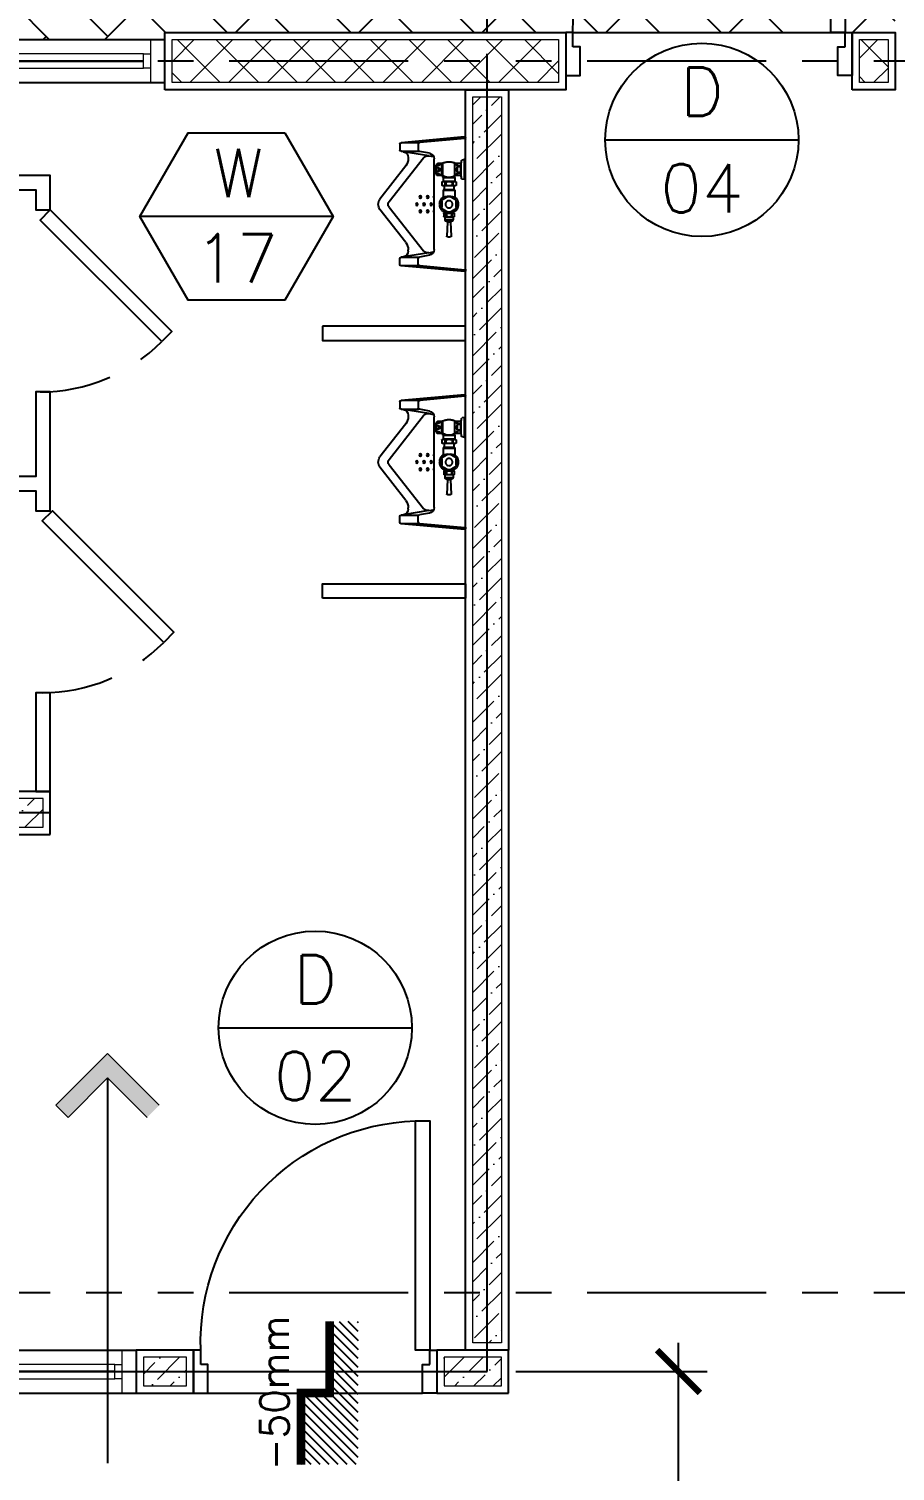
# Model space of a CAD drawing. Header units: metres. Extents: x -12400 to 1, y 0 to 106422.
# Drawn here: x -12216.19 to -12213.17, y 106396.05 to 106401.08 of the extents above; entities that cross this region are included whole.
import ezdxf
from ezdxf.enums import TextEntityAlignment as Align

# ---------------------------------------------------------------- set-up
doc = ezdxf.new("R2010")
doc.units = ezdxf.units.M
doc.header["$PDMODE"] = 35
for name, pattern in [('DASHED2', [0.375, 0.25, -0.125]), ('HIDDEN2', [4.762499999999999, 3.175, -1.5875]), ('PHANTOM2', [1.25, 0.625, -0.125, 0.125, -0.125, 0.125, -0.125])]:
    doc.linetypes.add(name, pattern=pattern)
for name, color, linetype, lineweight in [('.3', 6, 'Continuous', 30), ('0.20', 2, 'Continuous', 20), ('DIM 001', 251, 'Continuous', 13), ('HATCH', 250, 'Continuous', 5)]:
    doc.layers.add(name, color=color, linetype=linetype, lineweight=lineweight)
for name, color, linetype in [('FIXTURE', 35, 'Continuous'), ('FURNITURE', 1, 'Continuous'), ('MOULDING', 15, 'Continuous'), ('P-FIXT', 8, 'Continuous'), ('P-FIXT-MISC', 84, 'Continuous'), ('P-HIDE', 1, 'HIDDEN2'), ('SCH-DOOR', 23, 'Continuous'), ('SCH-WIND', 181, 'Continuous'), ('THRESH', 1, 'Continuous'), ('tiles', 36, 'Continuous'), ('WALL', 7, 'Continuous'), ('WINDOW', 1, 'Continuous')]:
    doc.layers.add(name, color=color, linetype=linetype)
doc.layers.add('GUIDELINES', color=206, linetype='Continuous', plot=False)
doc.styles.add('CPDA-FONT', font='arial.ttf')
doc.styles.add('DIMTXT-100', font='arial.ttf')
doc.styles.add('swis721', font='swiss.ttf')
doc.styles.add('T-0.15', font='romans.shx', dxfattribs={"height": 0.15})
doc.styles.add('T125', font='simplex.shx', dxfattribs={"height": 125})
doc.dimstyles.new('CPDA - D40', dxfattribs={"dimscale": 0.4, "dimtxt": 200, "dimasz": 1.2, "dimexe": 0, "dimexo": 25, "dimgap": 50, "dimtad": 1, "dimdec": 0, "dimdsep": 46, "dimtxsty": 'CPDA-FONT', "dimblk": 'CPDA ARROWHEAD DIM.', "dimcen": 0.25, "dimclrd": 250, "dimclre": 250, "dimclrt": 2, "dimaunit": 1, "dimadec": 0, "dimazin": 0, "dimtfac": 1, "dimtdec": 0, "dimtix": 1, "dimtmove": 0, "dimatfit": 3, "dimldrblk": 'leader.cathy', "dimfxl": 1, "dimarcsym": 0})
doc.dimstyles.new('D-100', dxfattribs={"dimtxt": 0.2, "dimasz": 0.15, "dimexe": 0.1, "dimexo": 0.1, "dimgap": 0.1, "dimtad": 1, "dimdec": 3, "dimzin": 4, "dimdsep": 46, "dimtxsty": 'DIMTXT-100', "dimblk": 'ARCHTICK', "dimcen": 0.2, "dimdle": 0.1, "dimclrd": 8, "dimclre": 8, "dimclrt": 2, "dimadec": 0, "dimazin": 1, "dimtfac": 1, "dimtdec": 3, "dimtofl": 0, "dimtmove": 2, "dimatfit": 3, "dimfxl": 1, "dimarcsym": 0})
doc.dimstyles.new('DIM 200', dxfattribs={"dimtxt": 200, "dimasz": 1, "dimexe": 0, "dimexo": 40, "dimgap": 50, "dimtad": 1, "dimtoh": 1, "dimdec": 0, "dimlfac": 2, "dimtxsty": 'swis721', "dimblk": 'CIR', "dimcen": 0, "dimclrd": 155, "dimclre": 155, "dimclrt": 4, "dimadec": 0, "dimazin": 0, "dimtfac": 1, "dimtdec": 0, "dimtix": 1, "dimtmove": 1, "dimatfit": 3, "dimldrblk": 'CIR', "dimfxl": 0, "dimarcsym": 0})

# ---------------------------------------------------------------- blocks, each defined once
blk = doc.blocks.new('D-TAG')
at = {"layer": 'SCH-DOOR'}
blk.add_line((-0.2999999999883585, 0), (0.2999999999883585, 0), dxfattribs=at)
blk.add_circle((0, 5.821121362714621e-11), 0.3, dxfattribs=at)
at = {"layer": 'SCH-DOOR', "color": 2, "style": 'T-0.15'}
for tag, p in [('D-TAG', (-7.105427357601002e-14, 0.150000000029106)), ('D-NO', (-7.105427357601002e-14, -0.1499999999709054))]:
    blk.add_attdef(tag, text='', height=0.15, dxfattribs=at).set_placement(p, align=Align.MIDDLE_CENTER)
blk = doc.blocks.new('THRESH')
at = {"layer": 'THRESH'}
h = blk.add_hatch(dxfattribs=at)
h.set_pattern_fill('ANSI31', color=251, scale=6.999999999999998, style=0)
h.set_pattern_definition([(44.99999999999999, (-87838.94935301915, -66631.20420665527), (-15.71544821187102, 15.71544821187101), [])])
h.paths.add_polyline_path([(-249.9999999999563, 50.00000000000728), (-249.9999999999563, -149.9999999999854), (250.0000000000437, -149.9999999999854), (250.0000000000146, -49.99999999998545), (2.91038304567337e-11, -49.99999999998545), (2.91038304567337e-11, 50.00000000000728)])
at = {"layer": 'THRESH', "const_width": 30}
blk.add_lwpolyline([(250.0000000000291, -49.99999999998545), (2.91038304567337e-11, -49.99999999998545), (2.91038304567337e-11, 50), (-249.9999999999709, 50)], dxfattribs=at)
blk = doc.blocks.new('CPDA ARROWHEAD DIM.')
at = {"layer": 'tiles', "color": 2}
for p, q in [((0, 67.7242054718663), (0, -67.7242054718663)), ((-67.72420547180809, 0), (67.72420547180809, 0))]:
    blk.add_line(p, q, dxfattribs=at)
at = {"layer": 'tiles', "color": 1}
blk.add_circle((0, 0), 37.7242054718663, dxfattribs=at)
blk = doc.blocks.new('leader.cathy')
at = {"layer": 'WALL', "lineweight": 9}
blk.add_hatch(color=1, dxfattribs=at).paths.add_polyline_path([(-2.328306436538696e-10, 0), (-34.46031830925494, 34.46031830937136), (-23.85371659160592, 45.06692002731143), (21.21320343518164, 1.164153218269348e-10), (-23.8537165914895, -45.0669200271368), (-34.46031830937136, -34.46031830925494)])
at = {"layer": 'WALL', "color": 1, "lineweight": 9}
for p, q in [((-34.46031830960419, 34.46031830931315), (-23.85371659160592, 45.06692002731143)), ((21.21320343518164, 1.164153218269348e-10), (-23.85371659160592, 45.06692002731143)), ((0, 0), (-34.46031830960419, 34.46031830931315)), ((-34.46031830937136, -34.46031830925494), (0, 0)), ((-23.8537165914895, -45.06692002667114), (21.21320343518164, 1.164153218269348e-10))]:
    blk.add_line(p, q, dxfattribs=at)
blk = doc.blocks.new('AM-UFV-P')
for p, q in [((-35, 0), (35, 0)), ((-35, 0), (-35, -4)), ((35, 0), (35, -4.000000000000455)), ((-183.5, -53), (-232.5583307503521, -50.09169093996843)), ((-179.5, -44.5), (-175.5, -43)), ((-179.5, -44.5), (-179.5, -71.5)), ((-175.5, -43), (-175.5, -73)), ((-165.4794172342263, -43), (-175.5000000000002, -43)), ((-165.5, -43.5), (-165.5, -72.5)), ((-153, -39.5), (-164, -39.5)), ((-164, -47.5), (-164, -49.5)), ((-153, -47.5), (-164, -47.5)), ((-153, -49.5), (-164, -49.5)), ((-153, -47.5), (-153, -49.5)), ((-151.5, -43.5), (-151.5, -72.5)), ((-145.5785287664237, -43), (-148.5, -43)), ((-148.5, -43), (-148.5, -44.5)), ((-148.2613607030553, -54.38500171259784), (-137.7613607030553, -36.19846823312446)), ((-143.3662692463452, -42), (-145.1577547170014, -42)), ((-131.5, -32.5834699457223), (-110.5, -32.5834699457223)), ((-104.2386392969449, -36.19846823312446), (-93.73863929694494, -54.38500171259784)), ((-70, -37.5), (-102.6696972201767, -37.5)), ((-73, -37.5), (-73, -78.5)), ((-70, -37.5), (-70, -78.5)), ((-56.49999999999989, -41), (-70, -41)), ((-56.49999999999989, -38.5), (-56.49999999999989, -77.5)), ((-42.99999999999989, -33), (-54.99999999999989, -33)), ((-54.99999999999989, -44), (-54.99999999999989, -47)), ((-42.99999999999989, -44), (-54.99999999999989, -44)), ((-42.99999999999989, -47), (-54.99999999999989, -47)), ((-42.99999999999989, -44), (-42.99999999999989, -47)), ((-27.49999999999989, -38), (-41.51154461283465, -38)), ((-41.49999999999989, -38.5), (-41.49999999999989, -77.5)), ((-34.99999999999989, -4), (35.00000000000011, -4)), ((-34.99999999999989, -4), (-33.00142649191491, -11.99429403234035)), ((-27.49999999999989, -38), (-26.86302466001473, -37)), ((-27.49999999999989, -78), (-27.49999999999989, -38)), ((-26.86302466001473, -37), (23.5, -37)), ((-20.99999999999989, -18.5), (-20.99999999999989, -35)), ((-20.99999999999989, -28.5), (-11.99999999999989, -28.5)), ((-16.49999999999989, -16), (16.5, -16)), ((-11.99999999999989, -18.5), (-10, -18.5)), ((-11.99999999999989, -18.5), (-11.99999999999989, -28.5)), ((-10, -18.5), (-10, -28.5)), ((-9.999999999999886, -28.5), (10, -28.5)), ((10, -18.5), (12, -18.5)), ((10, -18.5), (10, -28.5)), ((12, -18.5), (12, -28.5)), ((12, -28.5), (21, -28.5)), ((21, -18.5), (21, -35)), ((35.00000000000011, -4), (33.00142649191503, -11.99429403234035)), ((-183.5, -63), (-232.5583307503521, -65.90830906003157)), ((-183.5, -53), (-183.5, -63)), ((-175.5, -73), (-179.5, -71.5)), ((-165.4794172342263, -73), (-175.5, -73)), ((-164, -66.5), (-164, -68.5)), ((-153.0000000000002, -66.5), (-164, -66.5)), ((-153, -68.5), (-164, -68.5)), ((-153.0000000000002, -76.5), (-164, -76.5)), ((-153, -66.5), (-153, -68.5)), ((-149.5, -71.5), (-148.5, -73)), ((-145.5785287664237, -73), (-148.5, -73)), ((-137.7613607030553, -79.80153176687554), (-148.2613607030553, -61.61499828740216)), ((-143.3662692463452, -74), (-145.1577547170014, -74)), ((-110.5, -83.4165300542777), (-131.5, -83.4165300542777)), ((-93.73863929694494, -61.61499828740216), (-104.2386392969449, -79.80153176687554)), ((-70, -78.5), (-102.6696972201767, -78.5)), ((-56.49999999999989, -75), (-70, -75)), ((-54.99999999999989, -69), (-54.99999999999989, -72)), ((-42.99999999999989, -69), (-54.99999999999989, -69)), ((-42.99999999999989, -72), (-54.99999999999989, -72)), ((-42.99999999999989, -83), (-54.99999999999989, -83)), ((-42.99999999999989, -69), (-42.99999999999989, -72)), ((-27.49999999999989, -78), (-41.51154461283465, -78)), ((-27.49999999999989, -78), (-26.86302466001484, -79)), ((-26.86302466001484, -79), (23.5, -79)), ((-20.99999999999989, -83), (21, -83)), ((-20.99999999999989, -83), (-20.99999999999989, -97.5)), ((-20.99999999999989, -92.5), (-14.99999999999989, -92.5)), ((-17.99999999999989, -100.5), (18, -100.5)), ((-15.49999999999989, -100.5), (-15.49999999999989, -102.2824768700866)), ((-14.99999999999989, -92.48803407618198), (-14.99999999999989, -100.5)), ((-6, -92.5), (-6, -100.5)), ((-6, -92.5), (6, -92.5)), ((6, -92.5), (6, -100.5)), ((15, -92.48803407620153), (15, -100.5)), ((15.00000000000011, -92.5), (21, -92.5)), ((15.5, -100.5), (15.5, -102.2824768700866)), ((21, -82.99999999999955), (21, -97.5))]:
    blk.add_line(p, q)
for points in [[(-151.518372957667, -43.02755943650027), (-151.5, -43), (-150.5, -44.5)], [(-150.5, -73), (-149.5, -43)], [(-148.5, -44.5), (-149.5, -43), (-150.5, -44.5)], [(-149.5, -71.5), (-150.5, -73), (-151.5, -71.5)]]:
    blk.add_lwpolyline(points)
blk.add_circle((-121, -58), 12.5)
for centre, radius, start, end in [((-232.6766883020441, -52.08818574085262), 2, 86.60732367458516, 164.1433383979494), ((-179.1916529343673, -54.57779608751071), 4.58816901734348, 93.85345685994521, 159.8863384317429), ((-159.4166666666667, -43.5), 6.083333333333319, 138.8879095608329, 221.1120904391671), ((-140.666666666667, -58), 24.83333333333311, 159.9840403971173, 200.0159596028829), ((-157.5833333333335, -43.5), 6.083333333333319, 318.887909560833, 41.11209043916704), ((-176.3333333333333, -58), 24.83333333333311, 339.9840403971172, 20.01595960288267), ((-121, -58), 32.5, 39.10689781538957, 155.3469832214852), ((-108.531269265191, -58), 39.96873073480916, 156.4022568453382, 203.5977431546618), ((-121, -58), 27.5, 127.5536494185502, 172.4463505814501), ((-121, -58), 27.5, 112.4463505814498, 127.5536494185502), ((-121, -58), 27.5, 67.55364941855044, 112.4463505814498), ((-121, -58), 27.5, 52.4463505814501, 67.55364941855044), ((-121, -58), 27.5, 7.553649418550401, 52.4463505814501), ((-164.5416666666652, -58), 71.5416666666651, 343.3486993391459, 16.65130066085406), ((-45.66666666666663, -38.5), 10.83333333333329, 149.4897625938843, 210.5102374061157), ((-15.41666666666663, -58), 41.08333333333321, 164.4696679631493, 195.5303320368507), ((-52.33333333333314, -38.5), 10.83333333333329, 329.4897625938843, 30.5102374061157), ((-82.58333333333314, -58), 41.08333333333321, 344.4696679631493, 15.53033203685071), ((-30.09099899147884, -11.26668715723144), 3, 194.0362434679265, 263.4065406717525), ((0, 249.0624999999991), 265.0624999999989, 263.4065406717523, 276.5934593282477), ((8.719140243358197, -58), 36.21914024335814, 144.5632464150911, 215.4367535849089), ((-22.99999999999989, -35), 2, 270, 0), ((-16.49999999999989, -21.30000000000018), 5.300000000000013, 31.89079180184607, 148.1092081981541), ((-16.49999999999989, -24.4375), 6.062499999999962, 222.0750220508432, 317.9249779491569), ((0, -37.25), 21.25000000000016, 61.92751306414726, 118.0724869358527), ((0, -4.5), 25.99999999999974, 247.3801350519597, 292.6198649480403), ((16.5, -21.30000000000018), 5.300000000000013, 31.89079180184593, 148.1092081981539), ((16.5, -24.4375), 6.062499999999962, 222.0750220508431, 317.9249779491568), ((23, -35), 2, 180, 270), ((-29.625, -58), 57.12500000000003, 338.4314042648749, 21.56859573512498), ((30.09099899147895, -11.26668715723144), 3, 276.5934593282469, 345.9637565320737), ((-211.8633646436067, -58), 23.63663535639327, 164.1433383979493, 195.8566616020505), ((-232.6766883020441, -63.91181425914738), 2, 195.8566616020508, 273.3926763254156), ((-179.1916529343673, -61.42220391248975), 4.58816901734348, 200.1136615682571, 266.1465431400548), ((-159.4166666666667, -72.5), 6.083333333333319, 138.887909560833, 221.1120904391671), ((-157.5833333333335, -72.5), 6.083333333333319, 318.887909560833, 41.11209043916703), ((-121, -58), 32.5, 206.3608505240899, 320.8931021846103), ((-121, -58), 27.5, 172.4463505814501, 187.55364941855), ((-121, -58), 27.5, 187.55364941855, 232.44635058145), ((-121, -58), 27.5, 232.44635058145, 247.5536494185507), ((-121, -58), 27.5, 247.5536494185507, 292.4463505814498), ((-121, -58), 27.5, 292.4463505814498, 307.5536494185508), ((-121, -58), 27.5, 307.5536494185508, 352.4463505814494), ((-121, -58), 27.5, 352.4463505814494, 7.553649418550401), ((-45.66666666666663, -77.5), 10.83333333333329, 149.4897625938843, 210.5102374061157), ((-52.33333333333314, -77.5), 10.83333333333329, 329.4897625938843, 30.5102374061157), ((-26.04397409158469, -83.37123380724051), 5.057616946370748, 4.209349294655021, 59.8014171215136), ((-17.99999999999989, -92.49401703808917), 3.000005965966272, 359.8857339959993, 180.1142660040007), ((-17.99999999999989, -97.5), 3, 180, 269.9999999999999), ((0, -96.98505154417262), 7.491040472049557, 36.77843010713381, 143.2215698928662), ((18.00000000000011, -92.49401703808917), 3.000005965966272, 359.8857339959993, 180.1142660040007), ((18, -97.5), 3, 269.9999999999999, 0), ((26.0439740915848, -83.37123380724051), 5.057616946370748, 120.1985828784864, 175.790650705345), ((-12.99999999999989, -102.2824768700866), 2.5, 180, 263.6816343900797), ((1.13686837721616e-13, 15.12499999999864), 120.6249999999985, 263.6816343900803, 276.3183656099196), ((13, -102.2824768700866), 2.5, 276.3183656099202, 0)]:
    blk.add_arc(centre, radius, start, end)
blk = doc.blocks.new('A$C70C25C89')
at = {"layer": 'P-FIXT'}
for p, q in [((-0.2270403193979291, 0), (-0.2320209828976658, 0)), ((-0.2270403193979291, 0), (0.2270403193979291, 0)), ((0.2270403193979291, 0), (0.2320209828976658, 0)), ((-0.2350143383737304, -0.00319955701706931), (-0.2149996914886287, -0.2249999999767169)), ((-0.2300348248900264, -0.003181485168170184), (-0.2152843899530126, -0.1603024752694182)), ((0.2350143383737304, -0.00319955701706931), (0.2150003085116623, -0.2249999999767169)), ((0.2300348248900264, -0.003181485168170184), (0.2152850069833221, -0.1603024752694182)), ((-0.17798556262278, -0.1264222912141122), (-0.1842532236987608, -0.1608944271574728)), ((-0.1692109516297933, -0.1284797792322934), (-0.1836536471819272, -0.2167713196249679)), ((-0.1692109516297933, -0.1284797792322934), (-0.1664730839838739, -0.1117425606935285)), ((-0.009503696812316775, -0.2671896870597266), (-0.1621452885738108, -0.1471816698322073)), ((-0.1583081644203048, -0.1099999999860302), (0.1583087814433384, -0.1099999999860302)), ((0.009504313842626289, -0.2671896870597266), (0.1621459056041203, -0.1471816698322073)), ((0.1692115686601028, -0.1284797792322934), (0.1664737010141835, -0.1117425606935285)), ((0.1692115686601028, -0.1284797792322934), (0.1836542642122367, -0.2167713196249679)), ((0.1779861796458135, -0.1264222912141122), (0.1842538407290704, -0.1608944271574728)), ((-0.2149996914886287, -0.1616888482822105), (-0.2149996914886287, -0.2249999999767169)), ((-0.2102935474686092, -0.1649999999790452), (-0.1891725732493796, -0.1649999999790452)), ((-0.1849996914825169, -0.2249999999767169), (-0.1849996914825169, -0.1627544614020735)), ((-0.1639159770275, -0.1999999999534339), (-0.1592887924780371, -0.1999999999534339)), ((0.1639165940505336, -0.1999999999534339), (0.1592894095083466, -0.1999999999534339)), ((0.1850003085128265, -0.2249999999767169), (0.1850003085128265, -0.1627544614020735)), ((0.2102941644989187, -0.1649999999790452), (0.1891731902796892, -0.1649999999790452)), ((0.2150003085116623, -0.1616888482822105), (0.2150003085116623, -0.2249999999767169)), ((-0.2099996914839721, -0.2299999999813735), (-0.1899996914871735, -0.2299999999813735)), ((-0.1836536471819272, -0.2167713196249679), (-0.1849996914825169, -0.2249999999767169)), ((-0.1339447782738716, -0.2090535794268362), (-0.01813128592766589, -0.2989006973220967)), ((0.1339453953041811, -0.2090535794268362), (0.0181319029579754, -0.2989006973220967)), ((0.1836542642122367, -0.2167713196249679), (0.1850003085128265, -0.2249999999767169)), ((0.2100003085142816, -0.2299999999813735), (0.1900003085174831, -0.2299999999813735))]:
    blk.add_line(p, q, dxfattribs=at)
for centre, radius, start, end in [((-0.2320209828976658, -0.002999999967869371), 0.003, 90, 183.8140751683638), ((-0.2270403193979291, -0.002999999967869371), 0.003, 90, 183.468228503883), ((0.2270403193979291, -0.002999999967869371), 0.003, 356.531771496117, 90), ((0.2320209828976658, -0.002999999967869371), 0.003, 356.1859248316362, 90), ((-0.1583081644203048, -0.1300000000046566), 0.02, 90, 169.6951549488134), ((-0.1494732814680901, -0.1317084595793858), 0.02, 170.7098595044006, 230.6837464831475), ((0.1583087814433384, -0.1300000000046566), 0.02, 10.30484505118658, 90), ((0.1494738984983996, -0.1317084595793858), 0.02, 309.3162535168525, 9.290140495599383), ((-0.2102935474686092, -0.1599999999743886), 0.005, 183.468228503883, 270), ((-0.1891725732493796, -0.1599999999743886), 0.005, 270, 349.6951549488134), ((-0.1639159770275, -0.2199999999720603), 0.02, 90, 170.7098595044006), ((-0.1592887924780371, -0.2399999999906868), 0.04, 50.68374648314753, 90), ((0.1592894095083466, -0.2399999999906868), 0.04, 90, 129.3162535168525), ((0.1639165940505336, -0.2199999999720603), 0.02, 9.290140495599383, 90), ((0.1891731902796892, -0.1599999999743886), 0.005, 190.3048450511866, 270), ((0.2102941644989187, -0.1599999999743886), 0.005, 270, 356.531771496117), ((-0.2099996914839721, -0.2249999999767169), 0.005, 180, 270), ((-0.1899996914871735, -0.2249999999767169), 0.005, 270, 0), ((0.1900003085174831, -0.2249999999767169), 0.005, 180, 270), ((0.2100003085142816, -0.2249999999767169), 0.005, 270, 0), ((3.085151547566056e-07, -0.2749999591615051), 0.03, 232.8152940856794, 307.1847059143206), ((3.085151547566056e-07, -0.2555847793701105), 0.015, 230.6837464831475, 309.3162535168525)]:
    blk.add_arc(centre, radius, start, end, dxfattribs=at)
at = {"layer": 'P-FIXT-MISC'}
for centre in [(-0.02499969148630043, -0.1326672316645272), (3.085151547566056e-07, -0.1201672316528857), (3.085151547566056e-07, -0.1451672316179611), (0.02500030851660995, -0.1326672316645272), (-0.02499969148630043, -0.1576672316296026), (3.085151547566056e-07, -0.1701672316412441), (0.02500030851660995, -0.1576672316296026)]:
    blk.add_circle(centre, 0.004, dxfattribs=at)
for centre in [(-0.02499969148630043, -0.1076672316412441), (0.02500030851660995, -0.1076672316412441)]:
    blk.add_arc(centre, 0.004, 215.6753722872433, 324.3246277127568, dxfattribs=at)
at = {"layer": 'P-HIDE', "xscale": 0.001, "yscale": 0.001, "zscale": 0.001}
blk.add_blockref('AM-UFV-P', (0.1210003085143398, 0), dxfattribs=at)
blk = doc.blocks.new('FIREDOOR-1050')
at = {"layer": 'FIXTURE', "color": 2, "ltscale": 0.3}
blk.add_lwpolyline([(1514.263102653662, -407.726871438048), (1514.313102653663, -407.726871438048), (1514.313102653663, -406.7768714380509), (1514.263102653662, -406.7768714380509)], close=True, dxfattribs=at)
at = {"layer": 'FIXTURE', "color": 3}
for points in [[(1514.263102653662, -407.7768714380509), (1514.263102653662, -407.726871438048), (1514.238102653662, -407.726871438048), (1514.238102653662, -407.8768714380567), (1514.288102653663, -407.8768714380567), (1514.288102653663, -407.7768714380509), (1514.263102653662, -407.7768714380509)], [(1515.213102653661, -407.7768714380509), (1515.213102653661, -407.726871438048), (1515.238102653662, -407.726871438048), (1515.238102653662, -407.8768714380567), (1515.188102653661, -407.8768714380567), (1515.188102653661, -407.7768714380509), (1515.213102653661, -407.7768714380509)]]:
    blk.add_lwpolyline(points, dxfattribs=at)
at = {"layer": 'FIXTURE', "color": 1}
blk.add_arc((1514.263102653662, -407.726871438048), 0.9499999999996362, 0, 90, dxfattribs=at)
blk = doc.blocks.new('*U1968')
at = {"layer": 'HATCH'}
h = blk.add_hatch(dxfattribs=at)
h.set_pattern_fill('ANSI37', color=256, scale=0.03, angle=-180)
h.set_pattern_definition([(225, (0.3124999999343305, 0), (0.06735192090801863, -0.06735192090801868), []), (314.9999999999999, (0.3124999999343305, 0), (0.06735192090801868, 0.06735192090801861), [])])
h.paths.add_polyline_path([(0.02500000000873115, 0.1749999999883585), (0.02500000000873115, 0.02499999999417923), (1.374999999939787, 0.02499999999417923), (1.374999999939787, 0.1749999999883585)])
blk.add_lwpolyline([(0, 0.1999999999825377), (0, 0), (1.399999999933967, 0), (1.399999999933967, 0.1999999999825377)], close=True)
blk.add_lwpolyline([(0.02500000000873115, 0.1749999999883585), (0.02500000000873115, 0.02499999999417923), (1.374999999939787, 0.02499999999417923), (1.374999999939787, 0.1749999999883585)], close=True, dxfattribs=at)
blk = doc.blocks.new('*U1734')
at = {"layer": 'HATCH'}
h = blk.add_hatch(dxfattribs=at)
h.set_pattern_fill('ANSI36', color=256, scale=0.015)
h.set_pattern_definition([(45, (12094.6741910285, -106406.7665946045), (0.025256970340507, 0.09260889124852564), [0.1190625, -0.0238125, 0, -0.0238125])])
h.paths.add_polyline_path([(0.0249999999996362, 0.1249999999854481), (0.02499999999963665, 0.02499999999417923), (3.374999999998976, 0.02499999999417923), (3.374999999998976, 0.1249999999854481)])
at = {"color": 4}
blk.add_lwpolyline([(3.399999999998612, 0), (3.399999999998612, 0.1499999999796273), (0, 0.1499999999796273), (0, 0)], close=True, dxfattribs=at)
at = {"layer": 'HATCH'}
blk.add_lwpolyline([(3.374999999998976, 0.02499999999417923), (3.374999999998976, 0.1249999999854481), (0.0249999999996362, 0.1249999999854481), (0.0249999999996362, 0.02499999999417923)], close=True, dxfattribs=at)
blk = doc.blocks.new('WINDOW-02')
at = {"layer": '.3', "color": 3}
blk.add_lwpolyline([(891.6890577681731, 3702.173521903613), (892.5390577681726, 3702.17352190362)], dxfattribs=at)
at = {"layer": '0.20'}
for points in [[(891.614057768173, 3702.098521903613), (891.664057768173, 3702.098521903613), (891.664057768173, 3702.248521903613), (891.614057768173, 3702.248521903613)], [(892.614057768173, 3702.098521903613), (892.5640577681729, 3702.098521903613), (892.5640577681729, 3702.248521903613), (892.614057768173, 3702.248521903613)], [(891.6890577681731, 3702.148521903613), (891.664057768173, 3702.148521903613), (891.664057768173, 3702.198521903613), (891.6890577681731, 3702.198521903613)], [(892.5390577681728, 3702.148521903613), (892.5640577681729, 3702.148521903613), (892.5640577681729, 3702.198521903613), (892.5390577681728, 3702.198521903613)]]:
    blk.add_lwpolyline(points, close=True, dxfattribs=at)
at = {"layer": '0.20', "color": 8}
blk.add_lwpolyline([(892.5390577681728, 3702.148521903613), (891.6890577681731, 3702.148521903613), (891.6890577681731, 3702.198521903613), (892.5390577681728, 3702.198521903613)], close=True, dxfattribs=at)
at = {"layer": 'WINDOW'}
for p, q in [((891.614057768173, 3702.248521903613), (892.614057768173, 3702.248521903613)), ((891.614057768173, 3702.098521903613), (892.614057768173, 3702.098521903613))]:
    blk.add_line(p, q, dxfattribs=at)
blk = doc.blocks.new('A$C5BEE79EC')
at = {"layer": 'FIXTURE', "color": 3}
for points in [[(-0.1000000000003638, 0.8250000000008413), (-0.1500000000000909, 0.8250000000008413), (-0.1500000000000909, 0.850000000001387), (0, 0.850000000001387), (0, 0.8000000000002956), (-0.1000000000003638, 0.8000000000002956), (-0.1000000000003638, 0.8250000000008413)], [(-0.1000000000003638, 0.0250000000005457), (-0.1500000000000909, 0.0250000000005457), (-0.1500000000000909, 0), (0, 0), (0, 0.05000000000109139), (-0.1000000000003638, 0.05000000000109139), (-0.1000000000003638, 0.0250000000005457)]]:
    blk.add_lwpolyline(points, dxfattribs=at)
at = {"layer": 'FIXTURE', "color": 2, "ltscale": 0.3}
blk.add_lwpolyline([(-0.1500000000000909, 0.0250000000005457), (-0.1500000000000909, 0.0750000000007276), (-0.9500000000003865, 0.0750000000007276), (-0.9500000000003865, 0.0250000000005457)], close=True, dxfattribs=at)
at = {"layer": 'FIXTURE', "color": 1}
blk.add_arc((-0.1750000000002387, 0.05000000000063665), 0.7754031209637504, 88.15238973399559, 178.1523897339972, dxfattribs=at)
blk = doc.blocks.new('*U1732')
at = {"layer": 'HATCH'}
h = blk.add_hatch(dxfattribs=at)
h.set_pattern_fill('ANSI36', color=256, scale=0.015)
h.set_pattern_definition([(45, (12095.67419102853, -106406.7665946045), (0.025256970340507, 0.09260889124852564), [0.1190625, -0.0238125, 0, -0.0238125])])
h.paths.add_polyline_path([(0.0249999999996362, 0.1249999999854481), (0.0249999999996362, 0.02499999999417923), (4.375000000020804, 0.02499999999417923), (4.375000000020804, 0.1249999999854481)])
at = {"color": 4}
blk.add_lwpolyline([(4.40000000002044, 0), (4.40000000002044, 0.1499999999796273), (0, 0.1499999999796273), (0, 0)], close=True, dxfattribs=at)
at = {"layer": 'HATCH'}
blk.add_lwpolyline([(4.375000000020804, 0.02499999999417923), (4.375000000020804, 0.1249999999854481), (0.0249999999996362, 0.1249999999854481), (0.0249999999996362, 0.02499999999417923)], close=True, dxfattribs=at)
blk = doc.blocks.new('*U1746')
at = {"layer": 'HATCH'}
h = blk.add_hatch(dxfattribs=at)
h.set_pattern_fill('ANSI36', color=256, scale=0.015)
h.set_pattern_definition([(45, (12091.52419102847, -106406.7665946045), (0.025256970340507, 0.09260889124852564), [0.1190625, -0.0238125, 0, -0.0238125])])
h.paths.add_polyline_path([(0.0249999999996362, 0.1249999999854481), (0.0249999999996362, 0.02499999999417923), (0.2249999999702341, 0.02499999999417923), (0.2249999999702341, 0.1249999999854481)])
at = {"color": 4}
blk.add_lwpolyline([(0.2499999999698703, 0), (0.2499999999698703, 0.1499999999796273), (0, 0.1499999999796273), (0, 0)], close=True, dxfattribs=at)
at = {"layer": 'HATCH'}
blk.add_lwpolyline([(0.2249999999702341, 0.02499999999417923), (0.2249999999702341, 0.1249999999854481), (0.0249999999996362, 0.1249999999854481), (0.0249999999996362, 0.02499999999417923)], close=True, dxfattribs=at)
blk = doc.blocks.new('*U41')
at = {"layer": 'HATCH'}
h = blk.add_hatch(dxfattribs=at)
h.set_pattern_fill('ANSI36', color=256, scale=0.015)
h.set_pattern_definition([(45, (12091.47419102851, -106406.7665946045), (0.025256970340507, 0.09260889124852564), [0.1190625, -0.0238125, 0, -0.0238125])])
h.paths.add_polyline_path([(0.0249999999996362, 0.1249999999854481), (0.0249999999996362, 0.02499999999417923), (0.1750000000037053, 0.02499999999417923), (0.1750000000037053, 0.1249999999854481)])
at = {"color": 4}
blk.add_lwpolyline([(0.2000000000033415, 0), (0.2000000000033415, 0.1499999999796273), (0, 0.1499999999796273), (0, 0)], close=True, dxfattribs=at)
at = {"layer": 'HATCH'}
blk.add_lwpolyline([(0.1750000000037053, 0.02499999999417923), (0.1750000000037053, 0.1249999999854481), (0.0249999999996362, 0.1249999999854481), (0.0249999999996362, 0.02499999999417923)], close=True, dxfattribs=at)
blk = doc.blocks.new('*U1766')
at = {"layer": 'HATCH'}
h = blk.add_hatch(dxfattribs=at)
h.set_pattern_fill('ANSI37', color=256, scale=0.03, angle=-180)
h.set_pattern_definition([(225, (-0.9375000000100036, 0), (0.06735192090801863, -0.06735192090801868), []), (314.9999999999999, (-0.9375000000100036, 0), (0.06735192090801868, 0.06735192090801861), [])])
h.paths.add_polyline_path([(0.02500000000873115, 0.1749999999883585), (0.02500000000873115, 0.02499999999417923), (0.1249999999954534, 0.02499999999417923), (0.1249999999954534, 0.1749999999883585)])
blk.add_lwpolyline([(0, 0.1999999999825377), (0, 0), (0.1499999999896326, 0), (0.1499999999896326, 0.1999999999825377)], close=True)
blk.add_lwpolyline([(0.02500000000873115, 0.1749999999883585), (0.02500000000873115, 0.02499999999417923), (0.1249999999954534, 0.02499999999417923), (0.1249999999954534, 0.1749999999883585)], close=True, dxfattribs=at)
blk = doc.blocks.new('FP_GRD')
at = {"layer": 'MOULDING'}
h = blk.add_hatch(dxfattribs=at)
h.set_pattern_fill('AR-HBONE', color=256, scale=0.0015)
h.set_pattern_definition([(45, (0, 0), (0, 0.2155261469056597), [0.4572000000000001, -0.1524]), (135, (0.1077629999999772, 0.1077630000072531), (2.131628207280301e-17, 0.2155261469056597), [0.4572000000000001, -0.1524])])
edge = h.paths.add_edge_path()
edge.add_line((16.4750033229684, 20.42500556906452), (8.775000000001455, 20.42499999997381))
edge.add_line((8.775000000001455, 20.42499999997381), (8.775000000001455, 20.39999999997963))
edge.add_line((8.775000000001455, 20.39999999997963), (8.775000000001455, 20.34999999997672))
edge.add_line((8.775000000001455, 20.34999999997672), (8.775000000001455, 19.8749999999709))
edge.add_arc((8.774999999999636, 19.82499999996799), 0.05000000000291038, 0, 89.99999999791561, ccw=False)
edge.add_arc((8.774999999999636, 19.82499999996799), 0.05000000000109139, -89.99999999791561, 0, ccw=False)
edge.add_line((8.775000000001455, 19.77499999996508), (8.775000000001455, 19.29999999997381))
edge.add_line((8.775000000001455, 19.29999999997381), (8.775000000001455, 19.24999999998545))
edge.add_line((8.775000000001455, 19.24999999998545), (8.149999999999636, 19.24999999985448))
edge.add_line((8.149999999999636, 19.24999999985448), (8.149999999999636, 19.19999999985157))
edge.add_line((8.149999999999636, 19.19999999985157), (8.175000000001091, 19.19999999985157))
edge.add_line((8.175000000001091, 19.19999999985157), (8.175000000001091, 19.2249999998603))
edge.add_line((8.175000000001091, 19.2249999998603), (10.99103449916402, 19.2249999998603))
edge.add_line((10.99103449916402, 19.2249999998603), (11.14080870099133, 18.62590319251467))
edge.add_line((11.14080870099133, 18.62590319251467), (11.33271587423224, 18.6414932035841))
edge.add_line((11.33271587423224, 18.6414932035841), (11.01728412578814, 18.55850679615105))
edge.add_line((11.01728412578814, 18.55850679615105), (11.15529692094424, 18.56795031273214))
edge.add_line((11.15529692094424, 18.56795031273214), (11.28478449913382, 18.04999999997381))
edge.add_line((11.28478449913382, 18.04999999997381), (7.000000000001819, 18.04999999997381))
edge.add_line((7.000000000001819, 18.04999999997381), (7.000000000001819, 20.39999999997963))
edge.add_line((7.000000000001819, 20.39999999997963), (8.175000000001091, 20.39999999997963))
edge.add_line((8.175000000001091, 20.39999999997963), (8.175000000001091, 20.42499999997381))
edge.add_line((8.175000000001091, 20.42499999997381), (6.975000000000364, 20.42499999997381))
edge.add_line((6.975000000000364, 20.42499999997381), (6.975000000000364, 20.14200380844704))
edge.add_line((6.975000000000364, 20.14200380844704), (6.975022327827901, 20.14200380847615))
edge.add_line((6.975022327827901, 20.14200380847615), (6.97502232782972, 18.70000000001164))
edge.add_line((6.97502232782972, 18.70000000001164), (6.975000000000364, 17.99999999998545))
edge.add_line((6.975000000000364, 17.99999999998545), (7.400000000008731, 17.99999999998545))
edge.add_line((7.400000000008731, 17.99999999998545), (7.400000000008731, 17.97500000004948))
edge.add_line((7.400000000008731, 17.97500000004948), (9.39999999999236, 17.97500000010768))
edge.add_line((9.39999999999236, 17.97500000010768), (9.39999999999236, 17.99999999998545))
edge.add_line((9.39999999999236, 17.99999999998545), (10.52500000001055, 17.99999999998545))
edge.add_line((10.52500000001055, 17.99999999998545), (11.22500000001128, 17.99999999998545))
edge.add_line((11.22500000001128, 17.99999999998545), (11.22500000001128, 17.97499999993306))
edge.add_line((11.22500000001128, 17.97499999993306), (12.22500000001128, 17.97499999993306))
edge.add_line((12.22500000001128, 17.97499999993306), (12.22500000001128, 17.99999999995634))
edge.add_line((12.22500000001128, 17.99999999995634), (13.57500000000982, 17.99999999995634))
edge.add_line((13.57500000000982, 17.99999999995634), (13.60000000000218, 17.99999999998545))
edge.add_arc((14.52105452742762, 18.07624819893681), 0.9242051884371928, 88.20524199136901, 184.7323594378013, ccw=False)
edge.add_line((14.55000000000109, 18.99999999998545), (14.60000000000218, 18.99999999998545))
edge.add_line((14.60000000000218, 18.99999999998545), (14.60000000000218, 17.99999999998545))
edge.add_line((14.60000000000218, 17.99999999998545), (14.62500000000182, 17.99999999998545))
edge.add_line((14.62500000000182, 17.99999999998545), (14.77499999999964, 17.99999999998545))
edge.add_line((14.77499999999964, 17.99999999998545), (14.77499999999964, 18.69999999998254))
edge.add_line((14.77499999999964, 18.69999999998254), (14.77500048265938, 19.89200747042196))
edge.add_line((14.77500048265938, 19.89200747042196), (16.47500419600874, 19.89192928541161))
edge.add_line((16.47500419600874, 19.89192928541161), (16.4750033229684, 20.42500556906452))
edge = h.paths.add_edge_path(flags=17)
edge.add_arc((14.52209632607446, 18.07366298430134), 0.9267571859150326, 88.27462421546264, 184.5589448787478)
edge.add_line((13.59827131754355, 17.99999999998545), (14.55000000000109, 17.99999999998545))
edge.add_line((14.55000000000109, 17.99999999998545), (14.55000000000109, 18.99999999998545))
h.paths.add_polyline_path([(8.85357142857174, 19.67499999997381), (9.296428571429715, 19.67499999997381), (9.296428571429715, 19.97499999996217), (8.85357142857174, 19.97499999996217)], flags=16)
h = blk.add_hatch(dxfattribs=at)
h.set_pattern_fill('AR-HBONE', color=256, scale=0.0015)
h.set_pattern_definition([(45, (11959.58460889401, -106396.070498767), (0, 0.2155261469056597), [0.4572000000000001, -0.1524]), (135, (11959.69237189401, -106395.962735767), (2.131628207280301e-17, 0.2155261469056597), [0.4572000000000001, -0.1524])])
edge = h.paths.add_edge_path()
edge.add_line((24.97500035559096, 19.89199252954859), (14.77500000000146, 19.89200747042196))
edge.add_line((14.77500000000146, 19.89200747042196), (14.77499999999418, 18.89999999967404))
edge.add_line((14.77499999999418, 18.89999999967404), (20.80000000001564, 18.89999999986321))
edge.add_line((20.80000000001564, 18.89999999986321), (20.8000000000211, 19.47499999996217))
edge.add_line((20.8000000000211, 19.47499999996217), (20.85000000002219, 19.47499999996217))
edge.add_arc((20.79089334621494, 18.62127392982075), 0.8557697116470235, 19.008122438317116, 86.03951843256908, ccw=False)
edge.add_arc((22.40910665384581, 18.62127392977709), 0.8557697116830556, 93.96048156828391, 160.9918775600312, ccw=False)
edge.add_line((22.35000000002219, 19.47499999996217), (22.40000000002328, 19.47499999996217))
edge.add_line((22.40000000002328, 19.47499999996217), (22.40000000001783, 18.89999999992142))
edge.add_line((22.40000000001783, 18.89999999992142), (24.1750000000593, 18.89999999996508))
edge.add_line((24.1750000000593, 18.89999999996508), (24.17500000006476, 7.641996338017634))
edge.add_line((24.17500000006476, 7.641996338017634), (24.97500035558915, 7.641996338017634))
edge.add_line((24.97500035558915, 7.641996338017634), (24.97500035559096, 19.89199252954859))
edge = h.paths.add_edge_path(flags=17)
edge.add_arc((22.40910665382762, 18.62127392980619), 0.8557697116579845, 93.96048156717215, 160.9918775611426)
edge.add_arc((21.60020156962128, 18.84999935813539), 0.05000104806498542, 90.23097753724011, 449.7690433666359)
edge.add_line((21.60040312098499, 18.89999999997963), (22.35000000000002, 18.89999999992931))
edge.add_line((22.35000000000036, 18.89999999992142), (22.35000000002253, 19.47499999996046))
edge = h.paths.add_edge_path(flags=17)
edge.add_line((20.85000000002219, 19.47499999996217), (20.850000000016, 18.89999999987373))
edge.add_line((20.85000000001673, 18.89999999987776), (21.59959687905393, 18.89999999990687))
edge.add_arc((21.59979843917063, 18.84999935813539), 0.05000104801910828, 90.2309666657656, 449.7690325000585)
edge.add_arc((20.79089334623313, 18.6212739298353), 0.8557697116219545, 19.00812243720562, 86.03951843368064)
at = {"color": 1}
blk.add_lwpolyline([(13.65000000000509, 17.99999999998545), (14.62500000000182, 17.99999999998545)], dxfattribs=at)
for points in [[(10.424999999992, 17.49999999998545), (10.424999999992, 17.44999999999709), (11.77500000000327, 17.44999999999709), (11.77500000000327, 17.38017766951816), (11.82499999998981, 17.38017766951816), (11.82499999998981, 17.49999999998545)], [(12.2139087296182, 16.92055826174328), (11.78964466093203, 17.34482233045856), (11.82499999999163, 17.38017766951816), (12.24926406869236, 16.95591360081744)], [(10.424999999992, 16.44999999999709), (10.424999999992, 16.40000000000873), (11.77500000000327, 16.40000000000873), (11.77500000000327, 16.3301776695298), (11.82499999998981, 16.3301776695298), (11.82499999998072, 16.74482233045273), (11.77499999999236, 16.74482233045273), (11.77500000000146, 16.44999999999709)], [(12.22121179734495, 15.87055826175492), (11.79694772865878, 16.2948223304702), (11.83230306771839, 16.3301776695298), (12.25656713641911, 15.90591360082908)], [(11.77500000001237, 15.35000000000582), (11.82500000000073, 15.35000000000582), (11.82499999999163, 15.69482233042072), (11.77500000000327, 15.69482233042072)]]:
    blk.add_lwpolyline(points, close=True, dxfattribs=at)
at = {"color": 8, "linetype": 'DASHED2'}
for points in [[(12.2139087296182, 16.92055826174328, -0.1989123673436126), (11.78964466093203, 16.74482233046729)], [(12.22121179734495, 15.87055826175492, -0.1989123673436126), (11.79694772865878, 15.69482233047893)]]:
    blk.add_lwpolyline(points, format="xyb", dxfattribs=at)
at = {"layer": 'FURNITURE'}
for points in [[(12.77500000000146, 16.97499999991851), (12.77500000000146, 16.9249999999156), (13.27500000000146, 16.9249999999156), (13.27500000000146, 16.97499999991851)], [(12.77500000000146, 16.02499999992142), (12.77500000000146, 16.07499999992433), (13.27500000000146, 16.07499999992433), (13.27500000000146, 16.02499999992142)]]:
    blk.add_lwpolyline(points, close=True, dxfattribs=at)
at = {"layer": 'GUIDELINES'}
blk.add_line((11.82500000000073, 15.27499999997963), (8.42500000000291, 15.27499999997963), dxfattribs=at)
for points in [[(13.35000000000036, 13.32499999998254), (13.35000000000036, 17.92499999998836)], [(6.899999999999636, 13.32499999998254), (13.35000000000036, 13.32499999998254)]]:
    blk.add_lwpolyline(points, dxfattribs=at)
at = {"xscale": -1}
blk.add_blockref('FIREDOOR-1050', (1528.863102653664, 425.7268714380334), dxfattribs=at)
for name, p, rotation in [('*U1968', (12.22500000001128, 17.99999999995634), 180), ('*U1766', (14.62500000000182, 17.99999999998545), 180), ('WINDOW-02', (-880.3890577681614, 3720.073521903541), 180), ('*U1732', (13.27500000000327, 13.39999999996508), 270), ('WINDOW-02', (-880.4890577681781, 3715.498521903588), 180)]:
    blk.add_blockref(name, p, dxfattribs=dict(at, rotation=rotation))
for name, p in [('*U1734', (8.42500000000291, 15.19999999998254)), ('*U41', (12.12499999999454, 13.24999999998545)), ('*U1746', (13.17499999999927, 13.24999999998545))]:
    blk.add_blockref(name, p)
at = {"layer": 'WALL'}
for name, p, xscale, rotation in [('A$C70C25C89', (13.27500000000146, 17.39999999990687), -1, 270), ('A$C70C25C89', (13.27500000000146, 16.49999999991269), -1, 270), ('A$C5BEE79EC', (13.17499999999927, 13.24999999998545), -1.000000000000013, 90)]:
    blk.add_blockref(name, p, dxfattribs=dict(at, xscale=xscale, rotation=rotation))
blk = doc.blocks.new('_ArchTick')
at = {"color": 0, "linetype": 'ByBlock', "const_width": 0.15}
blk.add_lwpolyline([(-0.5, -0.5), (0.5, 0.5)], dxfattribs=at)
blk = doc.blocks.new('*D322')
at = {"layer": 'DEFPOINTS', "color": 0, "transparency": 16777216}
for p in [(-12214.59025291023, 106396.3952236537), (-12213.92195420432, 106396.3952236537), (-12214.51525291026, 106394.7452236536)]:
    blk.add_point(p, dxfattribs=at)
at = {"layer": 'DIM 001', "color": 8, "lineweight": -2, "transparency": 16777216}
for p, q in [((-12213.92195420432, 106394.6452236536), (-12213.92195420432, 106396.4952236538)), ((-12214.49025291023, 106396.3952236537), (-12213.82195420432, 106396.3952236537)), ((-12214.41525291026, 106394.7452236536), (-12213.82195420432, 106394.7452236536))]:
    blk.add_line(p, q, dxfattribs=at)
at = {"layer": 'DIM 001', "color": 8, "lineweight": -2, "transparency": 16777216, "xscale": 0.15, "yscale": 0.15, "zscale": 0.15}
for p, rotation in [((-12213.92195420432, 106396.3952236537), 90), ((-12213.92195420432, 106394.7452236536), 270)]:
    blk.add_blockref('_ArchTick', p, dxfattribs=dict(at, rotation=rotation))
at = {"layer": 'DIM 001', "color": 2, "transparency": 16777216, "insert": (-12214.12406880183, 106395.5702236537), "char_height": 0.2, "attachment_point": 5, "rotation": 90, "style": 'DIMTXT-100'}
blk.add_mtext('1.650', dxfattribs=at)
blk = doc.blocks.new('CIR')
at = {"color": 4}
blk.add_circle((0, 0), 50, dxfattribs=at)
blk = doc.blocks.new('*D391')
at = {"layer": 'DEFPOINTS', "color": 0, "transparency": 16777216}
for p in [(-12213.06525291023, 106408.5622980302), (-12213.06525291023, 106401.6702236537), (-12217.06525291023, 106400.9702236537)]:
    blk.add_point(p, dxfattribs=at)
at = {"layer": 'DIM 001', "color": 8, "lineweight": -2, "transparency": 16777216}
for p, q in [((-12217.06525291023, 106401.0702236537), (-12217.06525291023, 106408.6622980302)), ((-12213.06525291023, 106401.7702236537), (-12213.06525291023, 106408.6622980302)), ((-12217.16525291023, 106408.5622980302), (-12212.96525291023, 106408.5622980302))]:
    blk.add_line(p, q, dxfattribs=at)
at = {"layer": 'DIM 001', "color": 8, "lineweight": -2, "transparency": 16777216, "xscale": 0.15, "yscale": 0.15, "zscale": 0.15, "rotation": 180}
blk.add_blockref('_ArchTick', (-12217.06525291023, 106408.5622980302), dxfattribs=at)
at = {"layer": 'DIM 001', "color": 8, "lineweight": -2, "transparency": 16777216, "xscale": 0.15, "yscale": 0.15, "zscale": 0.15}
blk.add_blockref('_ArchTick', (-12213.06525291023, 106408.5622980302), dxfattribs=at)
at = {"layer": 'DIM 001', "color": 2, "transparency": 16777216, "insert": (-12215.06525291023, 106408.7644126278), "char_height": 0.2, "attachment_point": 5, "style": 'DIMTXT-100'}
blk.add_mtext('4.000', dxfattribs=at)
blk = doc.blocks.new('*D401')
at = {"layer": 'DEFPOINTS', "color": 0, "transparency": 16777216}
for p in [(-12214.59025291023, 106408.1122980302), (-12213.06525291023, 106401.6702236537), (-12214.59025291023, 106400.9702236537)]:
    blk.add_point(p, dxfattribs=at)
at = {"layer": 'DIM 001', "color": 8, "lineweight": -2, "transparency": 16777216}
for p, q in [((-12214.59025291023, 106401.0702236537), (-12214.59025291023, 106408.2122980302)), ((-12213.06525291023, 106401.7702236537), (-12213.06525291023, 106408.2122980302)), ((-12212.96525291023, 106408.1122980302), (-12214.69025291023, 106408.1122980302))]:
    blk.add_line(p, q, dxfattribs=at)
at = {"layer": 'DIM 001', "color": 8, "lineweight": -2, "transparency": 16777216, "xscale": 0.15, "yscale": 0.15, "zscale": 0.15, "rotation": 180}
blk.add_blockref('_ArchTick', (-12214.59025291023, 106408.1122980302), dxfattribs=at)
at = {"layer": 'DIM 001', "color": 8, "lineweight": -2, "transparency": 16777216, "xscale": 0.15, "yscale": 0.15, "zscale": 0.15}
blk.add_blockref('_ArchTick', (-12213.06525291023, 106408.1122980302), dxfattribs=at)
at = {"layer": 'DIM 001', "color": 2, "transparency": 16777216, "insert": (-12213.82775291023, 106408.3144126278), "char_height": 0.2, "attachment_point": 5, "style": 'DIMTXT-100'}
blk.add_mtext('1.525', dxfattribs=at)
blk = doc.blocks.new('*D402')
at = {"layer": 'DEFPOINTS', "color": 0, "transparency": 16777216}
for p in [(-12217.59025291023, 106408.1122980302), (-12217.59025291023, 106400.9702236537), (-12214.59025291023, 106400.9702236537)]:
    blk.add_point(p, dxfattribs=at)
at = {"layer": 'DIM 001', "color": 8, "lineweight": -2, "transparency": 16777216}
for p, q in [((-12217.59025291023, 106401.0702236537), (-12217.59025291023, 106408.2122980302)), ((-12214.59025291023, 106401.0702236537), (-12214.59025291023, 106408.2122980302)), ((-12214.49025291023, 106408.1122980302), (-12217.69025291023, 106408.1122980302))]:
    blk.add_line(p, q, dxfattribs=at)
at = {"layer": 'DIM 001', "color": 8, "lineweight": -2, "transparency": 16777216, "xscale": 0.15, "yscale": 0.15, "zscale": 0.15, "rotation": 180}
blk.add_blockref('_ArchTick', (-12217.59025291023, 106408.1122980302), dxfattribs=at)
at = {"layer": 'DIM 001', "color": 8, "lineweight": -2, "transparency": 16777216, "xscale": 0.15, "yscale": 0.15, "zscale": 0.15}
blk.add_blockref('_ArchTick', (-12214.59025291023, 106408.1122980302), dxfattribs=at)
at = {"layer": 'DIM 001', "color": 2, "transparency": 16777216, "insert": (-12216.09025291023, 106408.3144808406), "char_height": 0.2, "attachment_point": 5, "style": 'DIMTXT-100'}
blk.add_mtext('3.000', dxfattribs=at)
blk = doc.blocks.new('*D412')
at = {"layer": 'DEFPOINTS', "color": 0, "transparency": 16777216}
for p in [(-12214.59025291023, 106407.6622980302), (-12214.59025291023, 106400.9702236537), (-12216.89025291023, 106398.3452236537)]:
    blk.add_point(p, dxfattribs=at)
at = {"layer": 'DIM 001', "color": 8, "lineweight": -2, "transparency": 16777216}
for p, q in [((-12216.89025291023, 106398.4452236537), (-12216.89025291023, 106407.7622980302)), ((-12214.59025291023, 106401.0702236537), (-12214.59025291023, 106407.7622980302)), ((-12216.99025291023, 106407.6622980302), (-12214.49025291023, 106407.6622980302))]:
    blk.add_line(p, q, dxfattribs=at)
at = {"layer": 'DIM 001', "color": 8, "lineweight": -2, "transparency": 16777216, "xscale": 0.15, "yscale": 0.15, "zscale": 0.15, "rotation": 180}
blk.add_blockref('_ArchTick', (-12216.89025291023, 106407.6622980302), dxfattribs=at)
at = {"layer": 'DIM 001', "color": 8, "lineweight": -2, "transparency": 16777216, "xscale": 0.15, "yscale": 0.15, "zscale": 0.15}
blk.add_blockref('_ArchTick', (-12214.59025291023, 106407.6622980302), dxfattribs=at)
at = {"layer": 'DIM 001', "color": 2, "transparency": 16777216, "insert": (-12215.74025291023, 106407.8644808406), "char_height": 0.2, "attachment_point": 5, "style": 'DIMTXT-100'}
blk.add_mtext('2.300', dxfattribs=at)
blk = doc.blocks.new('*D413')
at = {"layer": 'DEFPOINTS', "color": 0, "transparency": 16777216}
for p in [(-12217.44025291024, 106407.2122980302), (-12214.59025291023, 106400.9702236537), (-12217.44025291024, 106394.6702236537)]:
    blk.add_point(p, dxfattribs=at)
at = {"layer": 'DIM 001', "color": 8, "lineweight": -2, "transparency": 16777216}
for p, q in [((-12217.44025291024, 106394.7702236537), (-12217.44025291024, 106407.3122980302)), ((-12214.59025291023, 106401.0702236537), (-12214.59025291023, 106407.3122980302)), ((-12214.49025291023, 106407.2122980302), (-12217.54025291024, 106407.2122980302))]:
    blk.add_line(p, q, dxfattribs=at)
at = {"layer": 'DIM 001', "color": 8, "lineweight": -2, "transparency": 16777216, "xscale": 0.15, "yscale": 0.15, "zscale": 0.15, "rotation": 180}
blk.add_blockref('_ArchTick', (-12217.44025291024, 106407.2122980302), dxfattribs=at)
at = {"layer": 'DIM 001', "color": 8, "lineweight": -2, "transparency": 16777216, "xscale": 0.15, "yscale": 0.15, "zscale": 0.15}
blk.add_blockref('_ArchTick', (-12214.59025291023, 106407.2122980302), dxfattribs=at)
at = {"layer": 'DIM 001', "color": 2, "transparency": 16777216, "insert": (-12216.01525291023, 106407.4144126278), "char_height": 0.2, "attachment_point": 5, "style": 'DIMTXT-100'}
blk.add_mtext('2.850', dxfattribs=at)
blk = doc.blocks.new('W-TAG')
at = {"layer": 'SCH-WIND'}
blk.add_line((-0.2999999999883585, 1.4210854715202e-14), (0.2999999999883585, -1.4210854715202e-14), dxfattribs=at)
blk.add_lwpolyline([(-0.1500000000232831, 0.2598076211288429), (-0.3000000000465661, 1.4210854715202e-14), (-0.1500000000232831, -0.2598076211288429), (0.1499999999650754, -0.2598076211288429), (0.2999999999883585, -1.4210854715202e-14), (0.1499999999650754, 0.2598076211288429)], close=True, dxfattribs=at)
at = {"layer": 'SCH-WIND', "color": 2, "style": 'T-0.15'}
for tag, p in [('W-TAG', (-0.005861362880693832, 0.1346037882111908)), ('W-NO', (-1.4210854715202e-14, -0.1299038105644215))]:
    blk.add_attdef(tag, text='', height=0.15, dxfattribs=at).set_placement(p, align=Align.MIDDLE_CENTER)
blk = doc.blocks.new('GRID_GRDFLRDEVT')
at = {"color": 6, "linetype": 'PHANTOM2'}
for points in [[(31.45000000000618, 17.80000000000291), (-11.44982892625194, 17.80000000000291)], [(31.45000000000618, 13.5), (-12.04982892625776, 13.5)]]:
    blk.add_leader(points, dimstyle='DIM 200', override={"dimasz": 0.002, "dimgap": 60, "dimtad": 0}, dxfattribs=at)

msp = doc.modelspace()

# ---------------------------------------------------------------- linework, layer by layer
at = {"color": 1}
msp.add_lwpolyline([(-12215.56525291024, 106396.3202236537), (-12214.81525291024, 106396.3202236537)], dxfattribs=at)

# ---------------------------------------------------------------- block references
at = {"layer": 'SCH-WIND', "xscale": 1.125, "yscale": 1.125, "zscale": 1.125}
for p, values in [((-12213.84025291024, 106400.6952236537), {'D-NO': '04', 'D-TAG': 'D'}), ((-12215.19025291024, 106397.5952236537), {'D-NO': '02', 'D-TAG': 'D'})]:
    msp.add_blockref('D-TAG', p, dxfattribs=at).add_auto_attribs(values)
at = {"layer": 'THRESH', "linetype": 'ByBlock', "xscale": 0.001, "yscale": 0.001, "zscale": 0.001, "rotation": 90}
msp.add_blockref('THRESH', (-12215.19025291024, 106396.3202236537), dxfattribs=at)

# ---------------------------------------------------------------- texts
at = {"layer": 'THRESH', "linetype": 'ByBlock', "style": 'T125'}
msp.add_text('-50mm', height=0.1, rotation=90, dxfattribs=at).set_placement((-12215.33249295924, 106396.3204069263), align=Align.MIDDLE_CENTER)

# ---------------------------------------------------------------- leaders
msp.add_leader([(-12215.91525291024, 106397.4202236537), (-12215.91525291024, 106396.0759489421)], dimstyle='CPDA - D40', override={"dimasz": 0.01, "dimtad": 0})

# ---------------------------------------------------------------- next in the draw order: block references
msp.add_blockref('FP_GRD', (-12227.94025291023, 106383.0702236537))

# ---------------------------------------------------------------- next in the draw order: block references
msp.add_blockref('GRID_GRDFLRDEVT', (-12230.06525291023, 106383.1702236537))
at = {"layer": 'SCH-WIND', "color": 2}
ref = msp.add_blockref('W-TAG', (-12215.46525291028, 106400.4279400799), dxfattribs=dict(at, xscale=-1.125000000042443, yscale=1.125000000042443, zscale=1.125000000042443))
ref.add_attrib('W-NO', '17', dxfattribs={"color": 2, "height": 0.1687500000063664, "style": 'T-0.15'}).set_placement((-12215.46525291028, 106400.281798293), align=Align.MIDDLE_CENTER)
ref.add_attrib('W-TAG', 'W', dxfattribs={"color": 2, "height": 0.1687500000063664, "style": 'T-0.15'}).set_placement((-12215.45865887703, 106400.5793693416), align=Align.MIDDLE_CENTER)

# ---------------------------------------------------------------- next in the draw order: dimensions: what is measured, and where the dimension line sits
at = {"layer": 'DIM 001'}
for base, p1, p2, picture, middle in [((-12213.06525291023, 106408.5622980302), (-12217.06525291023, 106400.9702236537), (-12213.06525291023, 106401.6702236537), '*D391', (-12215.06525291023, 106408.7644126278)), ((-12217.59025291023, 106408.1122980302), (-12214.59025291023, 106400.9702236537), (-12217.59025291023, 106400.9702236537), '*D402', (-12216.09025291023, 106408.3144808406)), ((-12214.59025291023, 106408.1122980302), (-12213.06525291023, 106401.6702236537), (-12214.59025291023, 106400.9702236537), '*D401', (-12213.82775291023, 106408.3144126278)), ((-12214.59025291023, 106407.6622980302), (-12216.89025291023, 106398.3452236537), (-12214.59025291023, 106400.9702236537), '*D412', (-12215.74025291023, 106407.8644808406)), ((-12217.44025291024, 106407.2122980302), (-12214.59025291023, 106400.9702236537), (-12217.44025291024, 106394.6702236537), '*D413', (-12216.01525291023, 106407.4144126278))]:
    dim = msp.add_linear_dim(base=base, p1=p1, p2=p2, dimstyle='D-100', dxfattribs=at)
    dim.commit()
    dim.dimension.update_dxf_attribs({"geometry": picture, "text_midpoint": middle})
dim = msp.add_linear_dim(base=(-12213.92195420432, 106396.3952236537), p1=(-12214.51525291026, 106394.7452236536), p2=(-12214.59025291023, 106396.3952236537), angle=90, dimstyle='D-100', dxfattribs=at)
dim.commit()
dim.dimension.update_dxf_attribs({"geometry": '*D322', "text_midpoint": (-12214.12406880183, 106395.5702236537)})

doc.saveas('drawing.dxf')
